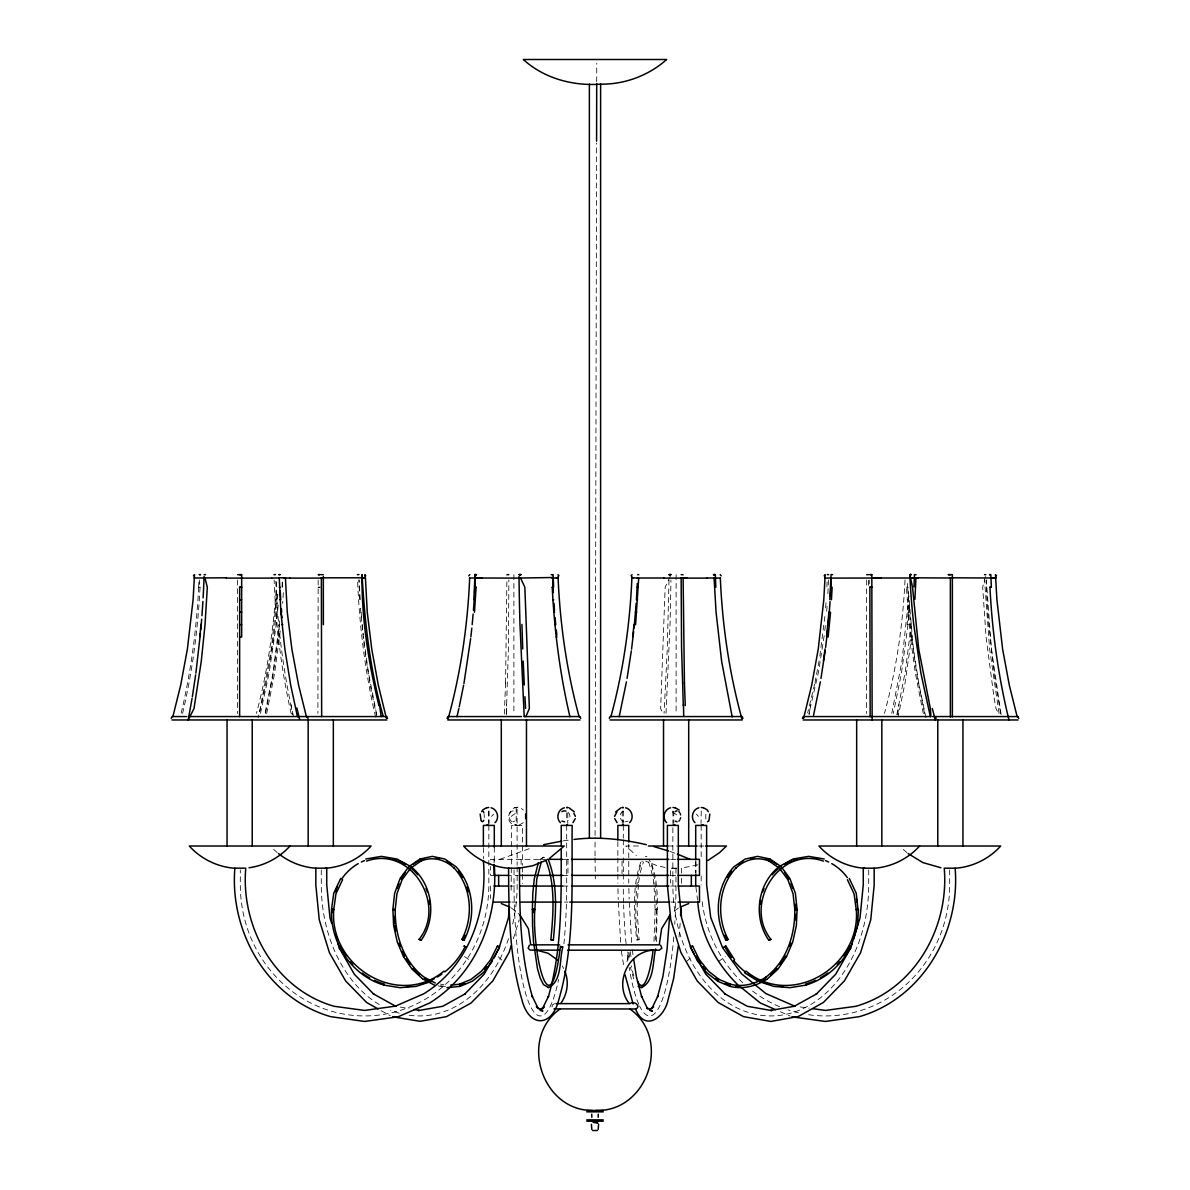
<?xml version="1.0" encoding="UTF-8"?>
<svg xmlns="http://www.w3.org/2000/svg" width="1190" height="1190" viewBox="0 0 1190 1190"><rect width="100%" height="100%" fill="white"/><g stroke="black" fill="none" stroke-linecap="round" stroke-linejoin="round"><path stroke-width="0.75" stroke-dasharray="5 3.75" d="M318.161 580.051L317.894 713.435M866.662 580.051L866.394 713.435M868.626 585.391L868.641 579.917M595.03 857.737L595.342 878.919M595.03 855.878L595.074 837.314M595.074 835.454L596.577 143.053M596.711 81.783L596.755 63.219M656.493 941.632L657.118 909.413L655.14 909.532L653.994 941.409M669.003 580.021L667.278 648.937L664.08 713.286M506.33 714.848L506.509 704.629M505.572 683.001L506.88 580.006M505.572 682.837L504.322 714.744M826.901 586.878L827.154 579.857M828.493 579.947L827.779 595.774M198.656 587.116L198.953 579.932M182.576 713.435C192.349 672.023 197.882 629.688 200.054 587.22L199.266 587.265L199.563 580.066M282.03 587.116L282.313 579.947M282.402 587.22L282.625 581.746M506.36 713.137L508.428 647.791L508.859 579.947M905.01 579.917C902.898 624.973 896.323 669.881 884.468 713.435M283.324 592.635L282.67 603.36M198.656 587.087C196.484 629.971 190.831 672.722 180.865 714.491M908.863 595.997L902.005 660.896L891.578 714.506M666.013 713.39L670.015 624.482A720.976 175.495 90 0 0 670.937 580.036M277.017 594.375L271.275 649.16L259.286 713.435M277.82 594.137C274.875 635.787 268.449 677.229 258.111 717.704M825.607 607.807L826.247 599.12M827.08 606.29L826.366 615.007M909.517 606.855L907.985 624.601L907.197 624.691L908.863 605.145M679.029 937.051L680.204 922.845M279.65 620.853L273.031 672.871L264.79 714.491M824.863 616.48L819.657 657.49M511.135 890.239L511.685 825.414L522.603 825.414L522.603 865.309M638.39 884.527L637.022 909.547L639.119 939.713L636.62 939.892C634.196 913.385 631.801 884.914 641.722 859.611M638.569 882.727L639.908 874.189M911.406 623.426L905.397 670.922L896.546 716.172M265.474 713.435L273.358 673.302L279.695 624.601M266.679 713.613L274.578 673.451L280.364 629.971M907.985 624.601L901.44 673.302L893.303 713.435M824.759 630.611L825.548 623.709M911.793 635.817L905.025 683.001L898.108 716.782M897.751 714.848L899 704.629M276.764 581.836C273.7 626.148 268.092 670.476 256.4 713.435M824.164 635.802L818.631 671.413L808.917 713.673M809.081 714.848L810.509 704.629M819.107 660.837L815.046 682.405M640.235 872.553L643.448 861.962M814.674 684.027L807.668 712.914M260.446 713.39L269.104 673.138L276.259 624.482A720.976 693.354 90 0 0 278.177 605.011M985.394 576.451L982.687 587.22L986.049 636.933L993.948 696.938L996 708.526L998.484 713.435M636.62 939.892L639.119 939.713M626.952 961.639L628.766 955.511M513.351 938.761L519.182 919.915M670.282 576.228L665.151 587.22L660.643 708.526L662.77 713.435M539.516 859.686L544.633 856.577M491.574 816.355L493.612 814.139M686.407 961.639L691.807 956.73M523.362 822.647L519.376 824.953L514.705 824.953L517.085 825.25C500.559 824.759 511.328 798.728 523.362 810.063M718.344 961.639L725.498 956.522M674.18 911.079L678.657 907.925M511.179 816.355L517.531 811.907M514.735 821.085L512.92 821.814M645.367 856.577L646.869 856.621M628.067 821.085L625.39 821.814M499.815 859.344L531.692 847.83M655.14 909.532L657.654 909.532L657.192 893.497L655.705 878.785L651.064 861.173M697.771 864.832L680.829 868.254M515.017 807.772L517.085 807.46L514.705 807.772L517.085 807.46L517.144 865.13M563.301 840.884L569.415 840.021M554.629 1003.631L552.324 1004.955L552.056 1006.993M908.342 612.27L909.115 612.21M911.6 636.933L907.598 587.22L906.378 587.22L910.365 637.022L911.6 636.933L916.642 673.302L924.526 713.435M909.071 624.691L910.305 624.601M907.97 612.27L909.205 612.21M907.077 599.79L908.297 599.745M199.266 587.22L200.054 587.22M906.378 587.22L907.598 587.22L907.301 579.917M638.405 846.016L625.776 846.016L636.308 855.491M667.739 846.016L679.103 846.016M698.694 846.016L704.138 846.016M547.4 859.344L490.518 859.344L490.518 864.699M563.301 859.344L570.367 859.344M670.714 859.344L675.756 859.344M676.902 868.179L670.52 868.179L670.52 883.025M681.349 868.179L681.409 876.628M494.073 875.379L490.518 875.379L490.518 866.469M506.36 875.379L518.379 875.379M562.915 875.379L570.07 875.379M670.729 875.379L676.738 875.379M510.049 886.059L518.379 886.059M562.915 886.059L570.07 886.059M670.729 886.059L676.738 886.059M511.893 902.094L517.427 902.094M564.357 902.094L567.957 902.094M670.729 902.094L676.262 902.094M656.508 909.487C659.9 909.666 652.923 909.71 656.285 909.621A51.319 10.323 -90 0 0 649.309 860.058M671.383 868.254L676.113 868.417M278.401 636.933L279.635 637.022M800.096 1006.918L809.155 1008.168M515.017 824.953L517.085 825.25M665.136 867.495L657.445 865.799L645.739 861.188M655.154 909.547L654.143 888.127M400.242 1007.067L408.914 1008.599M440.493 984.085L443.974 984.799M437.994 985.826L445.164 987.284M670.074 851.519L675.89 853.572M780.343 1011.768L790.205 1016.082M381.053 1010.622L390.275 1015.725M672.469 811.907L678.821 816.355M511.343 907.925L519.837 914.798M464.502 956.522L471.656 961.639M903.314 849.407L906.825 852.576M273.7 849.407L277.225 852.576M498.194 956.73L503.593 961.639M696.388 814.139L698.426 816.355M562.216 965.953L563.658 968.541M648.699 861.902L652.611 875.974M633.749 978.924L630.358 967.232M925.954 717.763L919.037 684.726L913.429 648.877L907.97 587.116M923.321 713.613L915.422 673.451L910.365 637.022M376.739 714.684L368.469 672.871L363.441 636.68M376.828 716.93L370.209 685.187L364.586 649.16M375.609 717.124C365.122 672.186 359.365 626.178 357.58 580.08M293.454 716.172C283.101 671.457 277.493 625.687 275.738 579.842M291.178 713.613C281.227 669.762 275.842 624.928 274.131 580.006M1001.102 714.565L991.374 648.699L986.317 579.917M1000.582 713.39L994.111 673.138L988.771 624.482A720.976 517.858 90 0 1 986.049 580.036M999.064 713.465L989.634 649.056L984.547 580.036M632.262 949.828L633.08 955.198M621.403 951.093L623.932 967.53M653.265 879.246L653.965 886.312M630.269 951.673L631.206 958.56M627.799 952L628.96 960.657M695.927 887.16L697.533 900.027M364.378 647.42L360.451 608.64M291 704.629L292.249 714.848M362.162 624.393L363.262 634.924M361.537 617.327L360.808 608.477M631.652 942.465L629.183 900.845M620.659 942.242L618.264 901.232M360.168 599.596L359.172 579.947M359.796 599.745L358.8 579.917M628.856 888.439L629.138 899.075M617.937 888.662L618.22 899.447M949.68 869.86L949.68 884.988A130.96 124.266 90 0 1 807.4 1014.549M869.25 580.185L869.25 583.859M868.715 869.86L868.715 884.988A130.96 97.922 -90 0 1 770.793 1015.933A130.96 97.922 -90 0 1 672.856 884.988L672.856 825.414M701.237 811.03L701.014 823.48M701.163 825.414L701.163 857.916M701.163 875.959L701.163 884.988M695.927 861.129L695.927 873.594M695.704 861.724L695.704 872.612M681.409 878.324L681.409 883.397M676.113 574.666L676.113 714.446M675.965 868.179L675.965 884.988A130.96 26.329 90 0 1 674.745 924.332M673.793 811.03L673.793 823.48M672.915 811.03L672.915 823.48M628.766 844.007L628.766 883.039M623.322 811.03L623.322 823.48M623.307 825.414L623.307 838.058M623.307 839.857L623.307 856.101M623.307 857.916L623.307 872.344M623.307 874.159L623.307 883.173M622.221 811.03L622.221 823.48M622.043 861.129L622.043 873.594M617.848 841.687L617.848 856.145M617.848 857.96L617.848 872.419M617.848 874.219L617.848 883.263M567.957 859.344L567.957 875.379M567.779 812.8L567.779 823.48M566.678 812.8L566.678 819.91M566.693 825.414L566.693 884.988A130.96 26.329 -90 0 1 563.896 943.789M522.603 867.108L522.603 872.553M522.603 874.367L522.603 883.426M521.116 859.344L521.116 866.469M517.144 866.93L517.144 884.988A130.96 97.922 90 0 1 512.176 926.147M516.207 807.46L516.207 825.25M513.887 574.666L513.887 714.446M514.035 869.86L514.035 884.988A130.96 26.329 -90 0 0 530.026 1005.416A130.96 26.329 -90 0 0 558.571 979.563M494.296 847.206L494.296 863.538M494.073 859.344L494.073 862.914M490.518 886.059L490.518 898.539M488.986 811.03L488.986 823.48M488.837 825.414L488.837 884.988A130.96 124.266 -90 0 1 364.586 1015.933A130.96 124.266 -90 0 1 240.321 884.988L240.321 869.86M488.763 811.03L488.763 823.48M483.378 847.622L483.378 858.734M321.285 869.86L321.285 884.988A130.96 97.922 90 0 0 380.949 1005.52M237.628 580.051L237.628 713.569M798.49 1012.824A130.96 124.266 90 0 1 788.092 1009.894M779.554 1006.695A130.96 124.266 90 0 1 749.774 988.875M742.783 982.791A130.96 124.266 90 0 1 702.115 901.172M705.968 819.092A5.459 1.726 -90 0 1 705.968 813.633M540.691 860.058A51.319 10.323 90 0 1 546.076 858.644M568.389 812.502A5.459 5.355 90 0 1 567.288 821.085M484.032 813.633A5.459 1.726 90 0 1 484.196 817.768M445.432 986.451A73.988 55.335 90 0 1 438.322 985.156M508.546 938.613A130.96 97.922 90 0 1 408.259 1015.115M399.186 1013.166A130.96 97.922 90 0 1 390.603 1010.221M511.983 821.636A5.459 3.63 90 0 1 509.573 814.272A5.459 3.63 90 0 1 514.735 811.625M637.87 939.803A51.319 10.323 -90 0 1 642.258 861.158M673.808 936.857A130.96 26.329 90 0 1 639.551 1005.966M638.762 1004.256A130.96 26.329 90 0 1 629.168 967.411M628.067 960.077A130.96 26.329 90 0 1 627.056 952.417M626.104 943.789A130.96 26.329 90 0 1 623.605 904.772M623.545 902.972A130.96 26.329 90 0 1 623.307 888.558M633.764 975.681A73.988 14.875 90 0 1 631.176 965.715M629.674 957.236A73.988 14.875 90 0 1 628.96 952.074M656.404 908.803A73.988 14.875 90 0 1 655.244 941.513M624.006 821.636A5.459 5.355 -90 0 1 620.228 814.942A5.459 5.355 -90 0 1 626.773 811.089M320.125 587.22L318.161 587.265L320.125 587.22"/><path stroke-width="1.5" d="M596.592 141.194L596.711 83.642M681.156 578.191L681.572 647.791L683.298 705.744M683.12 578.251L684.428 683.001M321.657 716.692L321.374 577.804L365.434 577.804L367.249 612.21L371.771 649.16L378.316 685.187L386.408 718.329M669.732 914.932L667.04 949.665L662.904 976.469L657.52 997.027L657.951 995.881L651.748 1008.674L653.667 1006.785L649.725 1009.373M680.591 915.69L680.829 906.691M548.501 987.536L543.473 984.591L540.23 978.15L537.449 968.63L533.507 941.632L532.555 925.537L532.361 909.502L534.86 909.532L536.735 879.246L541.301 861.902M321.36 578.102L289.929 578.102M913.98 586.893L914.456 574.577L916.077 574.725M915.943 578.251L914.932 599.329M474.468 612.27L476.104 587.22L474.914 587.22L474.617 592.59M634.017 628.127L634.404 624.601L635.579 624.691L638.688 578.295M447.038 718.373L447.946 716.559L521.518 716.559M609.25 718.373L610.173 716.559L742.054 716.559L742.962 718.373M637.617 599.79L636.427 599.745L637.29 583.576M802.402 718.373L803.309 716.559L930 716.559M803.592 718.329L811.684 685.187L818.229 649.16L823.792 599.745L825.191 574.666L824.179 575.811M831.2 579.917L830.397 596.16M171.181 718.373L172.104 716.559L186.518 716.559M795.634 909.487L794.756 909.502C795.307 934.656 786.59 961.371 766.018 977.05L766.182 976.96C755.367 984.026 742.917 987.417 730.481 984.234M795.56 909.695L794.801 909.651L797.062 909.591L796.363 925.627L792.778 941.826L786.56 956.537M469.663 578.251C467.64 626.089 460.575 673.793 447.797 719.965L579.976 719.965M631.964 576.451C630.046 623.768 623.322 670.967 610.901 716.692M829.832 599.596L831.036 574.577L832.628 574.696M831.423 599.805L832.137 587.265M473.828 599.567L475.033 574.547L476.045 574.666M857.499 925.686L858.436 909.621L856.279 909.487C861.114 966.25 791.766 1008.986 745.952 971.07M829.296 612.21L830.07 601.515M473.427 610.425L474.2 599.745M634.404 624.601L636.159 603.3M420.784 861.114C432.624 856.116 445.238 859.522 454.327 868.298L454.223 868.164C471.761 887.16 473.665 916.91 461.884 939.401L464.085 940.204C476.179 916.999 474.126 886.342 456.053 866.766L444.762 859.002L432.327 856.369L420.1 858.987M464.085 940.204L461.884 939.401M678.285 945.931L673.6 978.701L668.081 999.764C664.451 1017.733 644.772 1032.325 635.549 1009.001M472.177 624.601L473.129 613.981M828.939 612.017L826.559 636.68M828.195 624.601L828.82 617.521M830.531 612.285L828.136 637.037M199.875 636.516L200.991 624.259M200.441 633.273L195.889 673.138M200.753 629.763L201.229 624.482A720.976 517.858 -90 0 0 201.66 619.187M509.513 906.795L508.428 917.847L498.937 948.46M506.866 574.725L508.829 574.666M827.645 629.882L825.622 647.42M470.853 636.933L471.805 628.127M632.708 636.62L634.017 624.348M633.645 631.652L631.563 649.16M697.459 960.985L690.483 947.061L691.197 946.362L692.654 946.243L699.527 959.973M692.654 946.243L690.483 947.061M428.727 979.563L423.982 977.05C403.395 961.371 394.693 934.656 395.244 909.502L392.864 909.457L394.619 893.303L400.123 878.473L408.78 866.736L419.906 859.046M403.44 956.537L397.222 941.826L393.637 925.627L392.893 909.606L395.199 909.681L396.939 893.735L402.205 879.544L410.565 868.209M548.278 859.611C558.199 884.914 555.804 913.385 553.38 939.892L550.881 939.713C553.335 913.593 555.552 884.72 545.972 860.504M652.968 950.468C652.328 959.705 645.397 998.38 637.453 981.081M655.66 948.936C652.626 960.94 654.604 981.601 641.499 987.536M470.645 638.673L463.936 683.491M480.18 814.064L481.072 820.803M525.653 818.661L525.653 814.064M548.203 987.641C562.572 981.393 559.121 959.244 562.915 946.809L560.431 946.511C549.304 1036.579 531.692 946.273 534.86 909.532M823.391 660.971L825.072 648.877M825.176 650.9L820.966 678.404M631.325 650.9L627.056 678.404M195.651 674.849L192.334 696.819M192.051 698.485L188.198 719.965L194 708.526L201.274 661.283L205.037 624.601L207.313 587.22L205.052 578.251M820.386 681.796L813.558 715.25M626.446 681.796L619.187 716.692M463.624 685.187L459.221 706.875M456.96 716.692L458.864 708.526M591.832 1117.291L591.728 1114.182M172.847 716.692L180.687 685.187L187.38 649.16L193.092 599.745L194.52 574.666L193.479 575.811M853.84 938.687L857.038 927.308M687.076 577.804L681.216 578.013M468.815 575.811L469.827 574.666M631.042 575.811L632.054 574.666M591.4 1124.371L591.817 1129.474M598.273 1114.182L598.168 1117.291M511.224 945.619L509.112 952.461L492.749 981.021L471.017 1003.036L446.429 1016.662L420.04 1021.303L392.7 1016.795M850.508 948.579L860.013 917.907L863.271 884.735L863.271 868.179L874.159 868.179L874.159 885.226L870.738 919.855L860.534 952.803L844.409 980.902L823.406 1002.456L798.193 1016.572L770.897 1021.451L743.572 1016.662L718.284 1002.59L697.251 981.021L680.888 952.461L670.818 919.915L667.397 885.241L667.397 825.414L678.315 825.414L678.315 884.72L681.572 917.847L691.063 948.46M881.359 578.013L831.275 578.102M770.882 939.312L768.859 940.293L770.882 939.312C742.962 904.221 779.361 845.257 823.465 861.114M520.997 578.028L552.443 577.507L551.863 578.102M550.881 939.713L553.38 939.892M538.341 862.676L534.295 878.785L532.808 893.497L532.346 909.532L534.846 909.547L533.7 909.71M575.261 818.661L572.955 822.647M708.928 820.803L709.82 814.064M525.816 716.692L529.357 708.526L524.85 587.22L520.447 577.804M566.678 825.25L567.779 825.25L566.812 824.953M623.188 807.772L622.221 807.46L623.322 807.46M340.727 878.413L333.75 893.214L331.519 909.413L333.78 909.487C328.797 966.265 398.293 1008.971 444.048 971.07M342.631 879.603L335.937 893.824L333.75 909.695L331.564 909.621C330.032 942.792 351.764 975.741 384.043 985.097M598.183 1129.474L598.6 1124.371M494.088 957.891L499.517 947.061L498.521 946.243L497.346 946.243L490.473 959.973L481.548 971.159L470.898 979.474L459.295 984.264M410.892 866.618C432.744 884.006 437.117 917.55 421.141 940.293L419.118 939.312C447.038 904.221 410.639 845.257 366.535 861.114M614.605 816.355L616.881 811.907M465.126 946.586L465.097 946.66A73.988 70.21 -90 0 1 444.748 971.918M852.144 943.417C843.695 963.245 826.574 978.76 805.957 985.097M985.856 574.666L984.532 574.666M499.16 948.043L484.181 974.149L464.65 994.186L465.335 993.754L442.695 1006.294L418.374 1010.578L419.326 1010.429L414.12 1009.522M850.657 948.118L835.648 974.268L816.087 994.334L816.727 993.829L794.072 1006.383L794.95 1006.16L770.674 1010.429L771.626 1010.578L747.305 1006.294L724.665 993.754L725.35 994.186L705.819 974.149L700.538 964.941M519.019 578.102L476.298 578.013M499.517 947.061L497.346 946.243M786.501 956.641L777.962 969.136L767.535 978.745M708.333 821.085L707.47 821.814M495.04 822.647C499.815 818.14 497.45 809.289 491.054 807.772M615.632 811.907L621.016 807.772M629.599 822.647C634.374 818.14 632.009 809.289 625.613 807.772M492.467 961.089L483.244 972.691L472.311 981.229L460.039 986.361M706.934 578.102L664.08 578.102M670.163 914.798L661.61 928.691L659.275 944.845L568.032 944.845M271.647 578.102L226.323 578.102M779.108 866.618C757.256 884.006 752.883 917.55 768.859 940.293M289.973 846.016C279.412 857.737 264.686 865.576 249.067 867.763M919.587 846.016C907.985 858.927 891.295 867.079 873.966 868.254M732.192 716.93L721.631 661.283L716.068 612.21L714.089 578.102L720.56 578.013M297.47 716.692L290.702 685.187L284.886 649.16L280.885 612.21L279.278 577.804L285.407 577.804L287.266 612.21L291.892 649.16L298.601 685.187L306.425 716.692M560.118 1008.971C518.572 1038.156 541.629 1110.657 592.412 1110.493M556.429 578.102L558.348 578.013M994.334 578.013L950.364 577.804L950.364 716.93M912.745 578.013L912.031 577.804M996.119 577.804L990.586 578.013M482.486 810.063L486.457 807.772M529.386 945.202L528.137 948.207L530.026 950.096L559.538 950.185M410.431 868.328L420.977 861.054M549.78 858.139L564.224 846.016L463.565 846.016C475.152 858.927 491.842 867.079 509.171 868.254M566.678 807.46L567.779 807.46L566.812 807.772M623.322 825.25L622.221 825.25L623.188 824.953M540.186 1009.536L544.128 1006.948L542.328 1008.956L548.56 996.134L548.203 997.294C562.245 949.456 561.13 898.971 561.234 849.586M419.118 939.312L421.141 940.293M707.901 860.489L719.638 852.576L726.436 846.016L705.521 846.016M779.167 866.558L793.135 858.987L808.65 856.369L824.268 859.002M797.107 909.606L795.381 893.303L789.877 878.473L781.22 866.736L770.094 859.046M767.371 978.849C756.483 986.079 743.096 989.664 730.184 986.406M680.278 907.092L688.668 903.582M237.628 574.666L241.659 574.696L241.659 637.022L239.636 636.933M239.636 574.666L241.659 574.666M950.364 574.666L948.341 574.666L952.372 574.666L952.372 716.93M545.674 860.489L532.555 865.799L518.617 868.254M681.171 574.666L683.134 574.725M564.387 807.772C557.991 809.289 555.626 818.14 560.401 822.647M670.625 807.772C664.228 809.289 661.863 818.14 666.638 822.647M698.947 807.772C692.55 809.289 690.185 818.14 694.96 822.647M856.25 909.695L854.063 893.824L847.399 879.663M519.48 574.547L520.923 574.666L519.256 574.577M912.983 577.804L909.978 578.102L910.35 574.577M930.372 716.678L920.896 673.138L913.741 624.482A720.976 693.354 -90 0 1 909.844 574.666L911.005 574.517M431.479 981.363L416.113 986.406L400.048 987.685L384.132 985.127M930.952 716.692L930.357 708.526L918.725 649.16L912.537 587.22L909.844 574.666L910.99 574.517L910.216 574.666M543.622 844.677L561.784 841.122M857.588 909.577L858.436 909.621M827.333 574.577L828.671 574.666M672.915 825.25L674.983 824.953M653.355 950.185C628.082 951.286 613.4 984.041 629.406 1003.631L560.594 1003.631C567.392 994.468 569.266 981.824 564.863 971.248M365.732 859.002L381.35 856.369L396.865 858.987L410.833 866.558M669.122 574.666L670.52 574.547M857.99 909.562L856.25 893.214L849.273 878.413M357.372 574.696L358.964 574.562M805.868 985.127L789.952 987.685L773.887 986.406L760.231 981.928M486.844 807.772L488.763 807.46M701.237 825.25L703.26 824.953M795.337 909.562L797.136 909.457M518.989 574.666L520.878 574.666M597.588 1110.493C648.371 1110.657 671.428 1038.156 629.882 1008.971M273.923 574.725L275.545 574.577M713.955 574.666L715.324 574.562L715.83 587.116M199.176 574.547L200.56 574.666L199.786 574.696M474.676 574.562L476.61 574.696L475.435 574.666L474.914 587.22L476.104 587.265M386.438 716.588L387.598 718.373M579.575 716.588L580.75 718.373M333.691 909.502L332.56 909.487M306.916 716.588L308.106 718.373M1017.629 716.588L1018.818 718.373M325.48 868.254C342.794 867.079 359.484 858.927 371.087 846.016L189.314 846.016C200.917 858.927 217.591 867.079 234.921 868.254M955.079 868.254C972.409 867.079 989.083 858.927 1000.686 846.016L818.913 846.016C830.516 858.927 847.206 867.079 864.52 868.254M450.742 985.112L459.519 984.234M459.816 986.406L446.949 987.641M573.996 839.441C598.198 836.391 622.727 839.262 646.378 844.677M331.653 909.606L332.278 909.547M714.967 574.547L713.39 574.696L714.565 574.666M870.247 574.577L871.824 574.666L872.136 719.965M910.514 574.696L911.287 574.666M551.163 574.696L552.353 574.666M600.623 84.163C624.705 84.49 648.714 75.535 666.668 59.5L523.332 59.5C544.098 78.481 572.94 86.141 600.623 84.163L600.623 838.221M320.14 574.666L318.176 574.696L319.753 574.577M866.677 574.696L868.641 574.666M226.16 577.804L194.119 578.013M204.145 574.666L205.468 574.666M278.713 574.666L279.65 574.577M671.011 574.666L669.077 574.666L670.744 574.577M633.11 577.804L631.652 578.013M914.337 577.804L950.364 578.013M271.826 578.013L279.07 578.013M283.607 578.013L289.75 578.013M361.686 578.013L363.857 578.013M469.44 578.013L482.024 578.013M552.889 578.013L556.667 578.013M632.783 577.804L637.528 578.102M637.304 578.013L664.005 578.013M707.113 578.013L714.298 578.013M825.042 578.102L831.051 578.013M871.883 578.013L910.216 578.013M914.53 578.013L918.353 578.102M239.636 587.22L241.659 587.22L239.636 587.22L239.636 716.692M569.921 716.692C559.984 674.209 554.391 630.774 552.234 587.22L553.023 587.22L553.32 592.635M869.875 587.22L871.839 587.22L869.875 587.22L870.158 716.692M989.946 587.22L990.735 587.265L989.946 587.22C992.207 631.92 998.291 676.47 1008.971 719.965M188.303 716.559L386.69 716.559M524.359 716.559L579.827 716.559M932.514 716.559L1017.896 716.559M171.955 719.965L386.839 719.965M610.024 719.965L742.203 719.965C729.425 673.793 722.36 626.089 720.337 578.251M803.161 719.965L1018.045 719.965M672.915 807.46L674.983 807.772M701.237 807.46L703.156 807.772M486.844 824.953L488.763 825.25M648.357 846.016L667.739 846.016M679.103 846.016L697.102 846.016M547.4 859.344L562.558 859.344M571.557 859.344L668.884 859.344M677.437 859.344L699.482 859.344L699.482 875.379L678.107 875.379M508.353 875.379L494.073 875.379L494.073 864.699M520.075 875.379L562.915 875.379M571.557 875.379L668.884 875.379M494.073 886.059L508.353 886.059M520.075 886.059L562.915 886.059M571.557 886.059L668.884 886.059M678.107 886.059L699.482 886.059L699.482 902.094L678.107 902.094M494.073 902.094L510.049 902.094M521.116 902.094L560.758 902.094M569.757 902.094L668.884 902.094M559.538 944.845L530.725 944.845L528.39 928.691L519.837 914.798M567.585 950.185L659.275 950.185L661.863 948.207L660.614 945.202M556.013 1003.631L560.044 1003.631M629.956 1003.631C634.344 999.912 641.886 1007.29 635.371 1008.971L553.945 1008.882M586.774 1110.493L603.226 1110.493M586.774 1111.847L603.226 1111.847M586.774 1119.864L603.226 1119.864M586.774 1121.203L603.226 1121.203M593.022 1122.274L597.915 1123.226L596.904 1122.274M592.679 1130.5L597.321 1130.5M595.669 1110.493L597.127 1110.493M533.819 909.487L534.786 909.517M858.347 909.606L856.264 909.71M869.86 574.666L871.824 574.696M321.36 574.666L323.323 574.696M239.636 599.745L241.659 599.79M637.647 574.666L638.837 574.696M637.141 587.22L638.331 587.265M239.636 612.21L241.659 612.27M239.636 624.601L241.659 624.691M990.214 574.696L989.44 574.666L990.824 574.547L991.344 587.116M552.234 587.22L553.023 587.265L552.74 580.066M279.233 587.22L280.007 587.265M635.505 612.21L636.695 612.27M552.948 599.745L553.722 599.79M279.962 599.745L280.736 599.79L280.215 590.85M553.841 612.21L554.629 612.27M280.885 612.21L282.149 617.595M720.173 574.666L721.185 575.811M557.946 574.666L558.958 575.811M540.201 1010.429L542.908 1011.084L536.333 1006.785L538.252 1008.674L532.049 995.881L532.48 997.027C520.179 955.302 519.584 911.347 519.48 868.179L508.591 868.179C508.71 912.269 509.35 957.162 521.919 999.764C528.955 1027.937 552.13 1027.505 558.869 999.496C575.306 943.075 571.557 883.456 572.152 825.414L561.234 825.414L561.234 845.867M316.034 868.254C302.409 867.272 289.096 862.14 278.46 853.542M554.942 624.601L555.73 624.691L555.105 617.595M282.015 624.601L282.804 624.691M556.236 636.933L557.024 637.022M564.61 821.814L561.933 821.085M812.785 1008.674L825.473 1010.429L855.863 1006.294C914.798 989.425 949.397 927.412 944.235 868.179L955.124 868.179C960.523 932.038 922.622 998.47 859.299 1016.662L825.369 1021.451L791.856 1016.795M279.546 574.666L280.156 574.666M794.801 909.517L793.061 893.735L787.795 879.544L779.435 868.209M649.799 1010.429L652.447 1011.247L647.196 1007.811M536.645 950.185L548.069 953.235L557.723 960.077M940.933 867.763L922.815 862.572L908.074 853.542M677.08 821.814L675.265 821.085M769.9 858.987L757.673 856.369L745.238 859.002L733.947 866.766C715.874 886.342 713.822 916.999 725.915 940.204L728.116 939.401C716.335 916.91 718.239 887.16 735.777 868.164L735.673 868.298C744.762 859.522 757.376 856.116 769.216 861.114M395.05 1006.16L395.928 1006.383L373.273 993.829L373.913 994.334L354.352 974.268L339.343 948.118M725.87 946.095L723.937 947.21L725.87 946.095L734.572 959.78M653.86 846.566L668.616 851.014M561.219 947.151L560.431 946.511M501.332 903.582L509.722 907.092M638.108 986.257L641.797 987.641M677.333 854.123L690.185 859.344M703.543 807.772L707.514 810.063M675.221 807.772L679.193 810.063M568.984 807.772L574.368 811.907M482.53 821.814L481.667 821.085M718.938 979.37L730.705 984.264M717.853 981.334L729.961 986.361M794.667 1006.16L765.958 993.62L741.593 973.851L722.642 947.82L710.728 917.52L706.622 884.646L706.622 825.414L695.704 825.414L695.704 859.909M775.419 1009.626L760.291 1002.962L740.567 987.016M432 981.289L435.272 983.029M422.629 978.849L425.574 980.411M428.519 981.973L434.424 985.097M377.989 1008.912L366.594 1002.456L345.591 980.902L329.466 952.803L319.262 919.855L315.841 885.226L315.841 868.179L326.729 868.179L326.729 884.735L329.987 917.907L331.579 923.009M744.538 972.78L758.432 981.334M769.023 861.054L779.569 868.328M719.102 979.474L708.452 971.159L699.467 959.854M717.689 981.229L706.756 972.691L697.533 961.089M737.74 984.74C715.636 963.008 700.018 933.124 697.771 901.871M728.116 939.401L725.915 940.204M422.465 978.745L412.038 969.136L403.499 956.641M617.045 822.647L614.739 818.661M646.914 1007.826L647.672 1008.956L641.44 996.134L641.797 997.294L636.397 976.693L633.645 958.783M690.84 948.043L694.365 954.187M724.874 946.586L724.903 946.66A73.988 70.21 -90 0 0 731.493 957.593M573.878 813.395L575.395 816.355M633.11 1003.988L625.062 974.833M337.915 943.462L339.492 948.579M996.521 575.811L995.48 574.666L996.908 599.745L1002.62 649.16L1009.313 685.187L1017.152 716.692M365.821 575.811L364.809 574.666L364.958 578.102M383.18 716.068C369.912 670.238 364.616 621.135 362.072 574.591C361.344 617.387 368.513 663.142 378.97 705.744M932.291 708.526L935.34 719.965L934.938 716.588L936.114 718.373M579.099 716.692C566.678 670.967 559.955 623.768 558.036 576.451M296.875 707.976L299.583 719.385M379.491 704.629L381.157 716.559M556.28 629.971L556.846 635.267M281.39 608.715L281.658 612.27M553.99 603.36L554.495 610.5M524.195 716.678L519.985 624.482A720.976 175.495 -90 0 1 519.004 576.451M524.924 696.73L525.608 708.362M524.299 684.964L523.198 661.06M685.262 705.506L684.428 682.837M553.112 574.577L553.618 587.116M522.722 648.937L521.919 624.438M683.491 704.629L683.7 716.559M323.323 576.495L323.382 624.691M962.948 719.965L962.948 846.016M937.78 719.965L937.78 846.016M881.835 719.965L881.835 846.016M856.666 719.965L856.666 846.016M695.704 874.442L695.704 885.33M691.345 875.379L691.345 886.059M688.698 719.965L688.698 846.016M663.529 719.965L663.529 846.016M628.766 842.148L628.766 825.414L617.848 825.414L617.848 839.872M589.377 84.163L589.377 838.221M526.471 719.965L526.471 846.016M501.302 719.965L501.302 846.016M498.655 875.379L498.655 886.059M494.296 847.206L494.296 825.414L483.378 825.414L483.378 845.778M494.296 865.353C498.223 918.62 476.193 974.149 429.709 1002.962L398.144 1016.795L364.631 1021.451L330.701 1016.662C267.378 998.47 229.477 932.038 234.876 868.179L245.765 868.179C240.603 927.412 275.202 989.425 334.137 1006.294L364.527 1010.429L395.333 1006.16L423.714 993.829C468.905 966.102 487.677 911.6 483.378 860.578M333.334 719.965L333.334 846.016M308.165 719.965L308.165 846.016M252.221 719.965L252.221 846.016M227.052 719.965L227.052 846.016M849.645 946.556A73.988 70.21 -90 0 1 844.082 956.076M839.664 961.862A73.988 70.21 -90 0 1 837.239 964.584M827.838 973.004A73.988 70.21 -90 0 1 820.327 977.897M815.581 980.337A73.988 70.21 -90 0 1 805.585 984.056M782.841 986.48A73.988 70.21 -90 0 1 779.316 986.153M768.933 984.07A73.988 70.21 -90 0 1 760.559 981.066M758.952 980.352A73.988 70.21 -90 0 1 755.769 978.775M751.113 976.068A73.988 70.21 -90 0 1 748.123 974.075M745.252 971.918A73.988 70.21 -90 0 1 733.695 960.479M760.202 904.147A51.319 48.686 90 0 1 760.633 900.533M762.745 891.816A51.319 48.686 90 0 1 763.995 888.454M772.236 874.784A51.319 48.686 90 0 1 779.837 867.465M784.121 864.505A51.319 48.686 90 0 1 791.9 860.638M793.507 860.058A51.319 48.686 90 0 1 796.779 859.046M825.473 860.638A51.319 48.686 90 0 1 828.642 862.006M831.75 863.613A51.319 48.686 90 0 1 847.31 877.58M856.428 898.748A51.319 48.686 90 0 1 856.979 902.347M707.47 810.896A5.459 1.726 -90 0 1 708.333 811.625M727.016 939.803A51.319 38.378 90 0 1 724.74 935.325M727.254 877.387A51.319 38.378 90 0 1 731.374 871.348M738.678 864.163A51.319 38.378 90 0 1 742.798 861.456M750.682 858.332A51.319 38.378 90 0 1 754.148 857.707M766.226 858.808A51.319 38.378 90 0 1 769.558 860.058M770.986 860.712A51.319 38.378 90 0 1 776.52 864.163M784.924 872.791A51.319 38.378 90 0 1 788.836 879.008M791.008 883.56A51.319 38.378 90 0 1 792.823 888.454M795.812 904.162A51.319 38.378 90 0 1 795.961 907.762M796.021 914.381A73.988 55.335 -90 0 1 795.768 919.974M791.082 943.209A73.988 55.335 -90 0 1 789.877 946.556M785.504 956.076A73.988 55.335 -90 0 1 780.105 964.584M777.07 968.407A73.988 55.335 -90 0 1 770.808 974.714M765.393 978.849A73.988 55.335 -90 0 1 759.622 982.167M739.228 986.599A73.988 55.335 -90 0 1 735.643 986.317M730.333 985.32A73.988 55.335 -90 0 1 725.127 983.624M718.403 980.352A73.988 55.335 -90 0 1 715.577 978.552M705.149 969.329A73.988 55.335 -90 0 1 702.799 966.548M700.583 963.588A73.988 55.335 -90 0 1 695.927 956.106M678.88 811.625A5.459 3.63 -90 0 1 679.639 812.502M680.219 813.633A5.459 3.63 -90 0 1 680.576 814.942M680.576 817.768A5.459 3.63 -90 0 1 680.219 819.092M679.639 820.222A5.459 3.63 -90 0 1 678.88 821.085M675.265 811.625A5.459 3.63 -90 0 1 677.08 810.896M533.581 912.522A73.988 14.875 -90 0 1 533.596 908.803M561.933 811.625A5.459 5.355 90 0 1 565.994 811.089M335.372 891.831A51.319 48.686 90 0 1 337.335 886.803M341.679 879.008A51.319 48.686 90 0 1 358.25 863.613M361.358 862.006A51.319 48.686 90 0 1 364.527 860.638M393.221 859.046A51.319 48.686 90 0 1 396.493 860.058M398.1 860.638A51.319 48.686 90 0 1 405.879 864.505M410.163 867.465A51.319 48.686 90 0 1 417.764 874.784M426.005 888.454A51.319 48.686 90 0 1 427.255 891.816M429.367 900.533A51.319 48.686 90 0 1 429.798 904.147M441.877 974.075A73.988 70.21 -90 0 1 437.355 977.005M434.231 978.775A73.988 70.21 -90 0 1 431.048 980.352M429.441 981.066A73.988 70.21 -90 0 1 421.067 984.07M410.684 986.153A73.988 70.21 -90 0 1 407.159 986.48M384.415 984.056A73.988 70.21 -90 0 1 374.419 980.337M369.674 977.897A73.988 70.21 -90 0 1 362.162 973.004M352.761 964.584A73.988 70.21 -90 0 1 350.336 961.862M345.918 956.076A73.988 70.21 -90 0 1 340.355 946.556M337.439 939.803A73.988 70.21 -90 0 1 335.684 934.537M332.546 912.522A73.988 70.21 -90 0 1 332.635 908.803M481.667 811.625A5.459 1.726 90 0 1 482.53 810.896M483.393 811.625A5.459 1.726 90 0 1 483.75 812.502M483.75 820.222A5.459 1.726 90 0 1 483.393 821.085M435.852 857.707A51.319 38.378 -90 0 1 439.318 858.332M447.202 861.456A51.319 38.378 -90 0 1 451.322 864.163M458.626 871.348A51.319 38.378 -90 0 1 462.746 877.387M467.06 886.788A51.319 38.378 -90 0 1 468.607 891.816M465.26 935.325A51.319 38.378 -90 0 1 462.984 939.803M397.177 888.454A51.319 38.378 -90 0 1 398.992 883.56M401.164 879.008A51.319 38.378 -90 0 1 405.076 872.791M413.48 864.163A51.319 38.378 -90 0 1 419.014 860.712M420.442 860.058A51.319 38.378 -90 0 1 423.774 858.808M430.378 982.167A73.988 55.335 90 0 1 424.607 978.849M419.192 974.714A73.988 55.335 90 0 1 412.93 968.407M409.896 964.584A73.988 55.335 90 0 1 406.192 959.021M404.496 956.076A73.988 55.335 90 0 1 402.19 951.435M400.123 946.556A73.988 55.335 90 0 1 398.918 943.209M395.69 930.937A73.988 55.335 90 0 1 394.812 925.493M394.589 923.663A73.988 55.335 90 0 1 394.024 916.241M487.201 966.548A73.988 55.335 90 0 1 484.851 969.329M464.873 983.624A73.988 55.335 90 0 1 459.667 985.32M204.085 576.451A720.976 517.858 -90 0 1 203.103 597.901M202.895 601.456A720.976 517.858 -90 0 1 201.928 615.647M464.13 946.095L466.063 947.21L464.13 946.095"/></g></svg>
